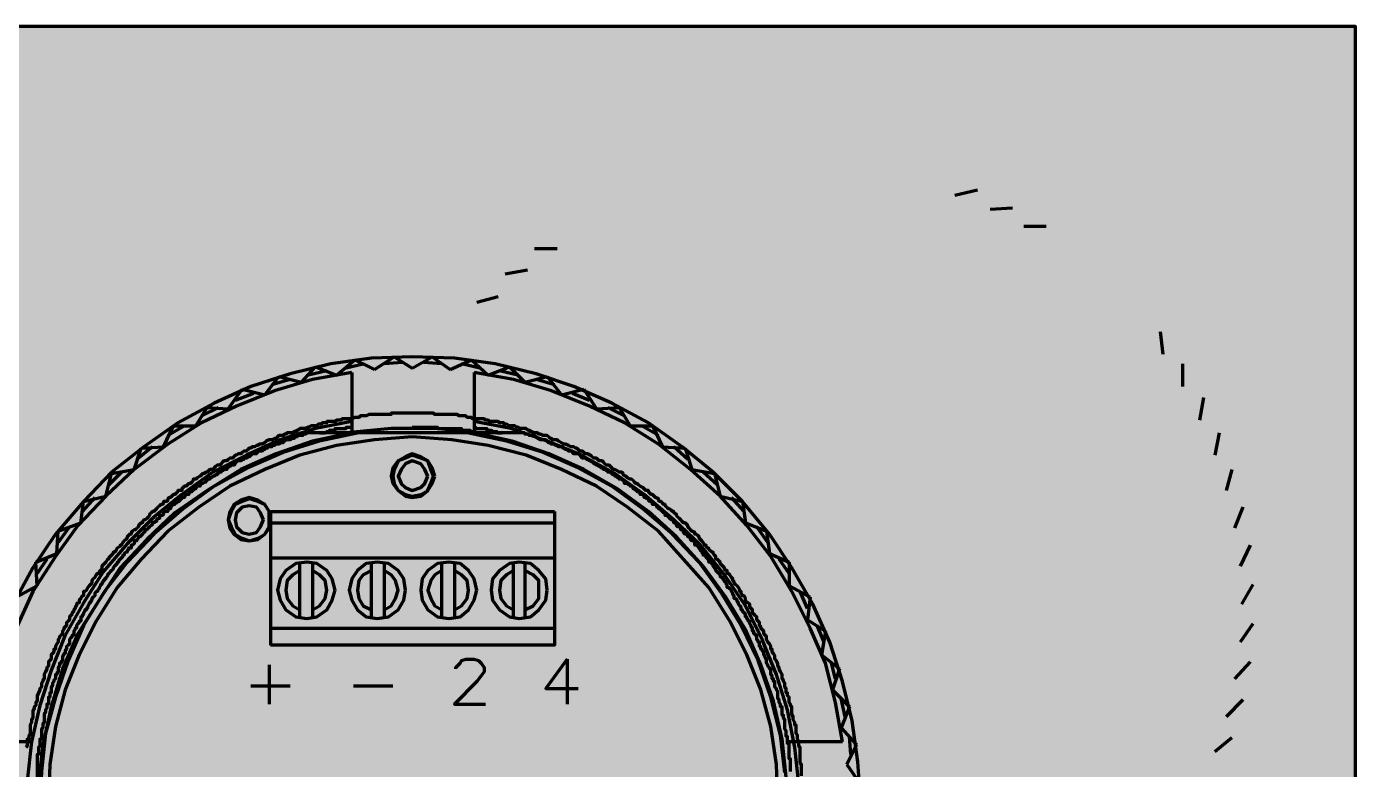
# Model space of a CAD drawing. Header units: inches. Extents: x 19 to 378, y -1 to 646.
# Drawn here: x 272.8 to 377.9, y 255.5 to 314.2 of the extents above; entities that cross this region are included whole.
import ezdxf

# ---------------------------------------------------------------- set-up
doc = ezdxf.new("R2010")
doc.units = ezdxf.units.IN
doc.layers.add('H', color=7, linetype='CONTINUOUS', lineweight=100)
doc.layers.add('P', color=250, linetype='CONTINUOUS', lineweight=100)

msp = doc.modelspace()

# ---------------------------------------------------------------- hatches: boundary and pattern name
at = {"layer": 'H', "linetype": 'CONTINUOUS'}
msp.add_hatch(color=0, dxfattribs=at).paths.add_polyline_path([(19, 185.89), (377.89, 185.89), (377.89, 314.22), (19, 314.22)])

# ---------------------------------------------------------------- linework, layer by layer
at = {"layer": 'P', "color": 0, "linetype": 'CONTINUOUS'}
for points in [[(19, 185.89), (377.89, 185.89), (377.89, 314.22), (19, 314.22), (19, 185.89)], [(346.22, 300.89), (348, 301.33)], [(349, 299.78), (350.78, 299.89)], [(351.67, 298.44), (353.44, 298.44)], [(313, 296.67), (314.78, 296.67)], [(310.67, 294.67), (312.44, 295)], [(308.44, 292.44), (310.11, 292.89)], [(362.44, 290.11), (362.67, 288.33)], [(338.78, 252.78), (338.56, 256.11), (338.11, 259.33), (337.33, 262.44), (336.33, 265.56), (335, 268.56), (333.33, 271.44), (331.56, 274.11), (329.44, 276.67), (327.11, 279), (324.67, 281), (322, 282.89), (319.11, 284.44), (316.11, 285.78), (313.11, 286.78), (309.89, 287.56), (306.67, 288), (303.33, 288.11), (300.11, 288), (296.89, 287.56), (293.67, 286.78), (290.56, 285.78), (287.67, 284.44), (284.78, 282.89), (282.11, 281), (279.56, 279), (277.33, 276.67), (275.11, 274.11), (273.33, 271.44), (271.78, 268.56)], [(297.33, 286.67), (298.78, 287.89)], [(298.78, 287.89), (300.33, 287.11)], [(300.33, 287.11), (301.89, 288.11)], [(301.89, 288.11), (303.33, 287.22)], [(303.33, 287.22), (304.89, 288.11)], [(304.89, 288.11), (306.33, 287.11)], [(306.33, 287.11), (308, 287.89)], [(308, 287.89), (309.33, 286.67)], [(298.56, 286.89), (295.44, 286.33), (292.44, 285.44), (289.44, 284.22), (286.67, 282.89), (284, 281.22), (281.33, 279.22), (279.11, 277.11), (276.89, 274.78), (275.11, 272.33), (273.33, 269.56), (272, 266.67), (270.78, 263.89), (270, 260.78), (269.33, 257.67)], [(294.56, 286.11), (295.67, 287.33)], [(296.56, 287), (295.11, 286.67)], [(295.67, 287.33), (297.33, 286.67)], [(299.56, 287.56), (298.11, 287.22)], [(298.56, 286.89), (298.56, 282.11)], [(302.56, 287.67), (301.11, 287.56)], [(305.67, 287.56), (304.22, 287.67)], [(308.67, 287.22), (307.22, 287.56)], [(308.22, 286.89), (308.22, 282.22)], [(337.33, 257.67), (336.78, 260.78), (336, 263.89), (334.78, 266.67), (333.33, 269.56), (331.67, 272.33), (329.78, 274.78), (327.67, 277.11), (325.33, 279.22), (322.78, 281.22), (320.11, 282.89), (317.33, 284.22), (314.33, 285.44), (311.33, 286.33), (308.22, 286.89)], [(309.33, 286.67), (311, 287.33)], [(311.67, 286.67), (310.22, 287)], [(311, 287.33), (312.22, 286.11)], [(364.22, 287.56), (364.22, 285.78)], [(291.67, 285.11), (292.78, 286.56)], [(293.67, 286.33), (292.22, 285.89)], [(292.78, 286.56), (294.56, 286.11)], [(312.22, 286.11), (314, 286.56)], [(314.56, 285.89), (313.11, 286.33)], [(314, 286.56), (315.11, 285.11)], [(288.78, 284), (289.89, 285.56)], [(290.78, 285.22), (289.33, 284.67)], [(289.89, 285.56), (291.67, 285.11)], [(315.11, 285.11), (316.89, 285.56)], [(317.33, 284.67), (316, 285.22)], [(316.89, 285.56), (317.89, 284)], [(365.89, 284.89), (365.56, 283.11)], [(302.56, 283.67), (301.67, 283.67), (301.67, 283.56), (300.56, 283.56), (300.56, 283.56), (299.89, 283.56), (299.67, 283.44), (299.22, 283.44), (299.11, 283.33), (298.78, 283.33), (298.56, 283.22), (298.22, 283.22), (298.11, 283.22), (297.78, 283.22), (297.67, 283.11), (297.33, 283.11), (297.22, 283), (297, 283), (296.89, 283), (296.56, 283), (296.56, 282.89), (296.22, 282.89), (296.11, 282.78), (295.89, 282.78), (295.78, 282.67), (295.67, 282.67), (295.56, 282.67), (295.33, 282.67), (295.11, 282.56), (295.11, 282.56), (294.89, 282.44), (294.78, 282.44), (294.67, 282.44), (294.44, 282.44), (294.33, 282.33), (294.22, 282.33), (294.11, 282.22), (294, 282.22), (293.89, 282.11), (293.67, 282.11), (293.67, 282.11), (293.44, 282.11), (293.33, 282), (293.22, 282), (293.11, 281.89), (293, 281.89), (292.89, 281.89), (292.78, 281.89), (292.67, 281.78), (292.56, 281.67), (292.44, 281.67), (292.22, 281.56), (292.22, 281.56), (292, 281.56), (292, 281.56), (291.78, 281.44), (291.67, 281.33), (291.67, 281.33), (291.44, 281.22), (291.33, 281.22), (291.22, 281.22), (291.11, 281.11), (291, 281.11), (290.89, 281), (290.78, 281), (290.67, 281), (290.56, 280.89), (290.44, 280.89), (290.33, 280.78), (290.22, 280.67), (290.11, 280.67), (290, 280.67), (289.89, 280.56), (289.78, 280.44), (289.67, 280.44), (289.56, 280.44), (289.44, 280.33), (289.33, 280.33), (289.22, 280.22), (289.11, 280.11), (289, 280.11), (288.89, 280.11), (288.78, 280), (288.67, 279.89), (288.56, 279.89), (288.44, 279.89), (288.33, 279.78), (288.22, 279.67), (288.11, 279.56), (288, 279.56), (287.89, 279.56), (287.78, 279.44), (287.67, 279.33), (287.56, 279.22), (287.44, 279.22), (287.33, 279.22), (287.22, 279.11), (287.11, 279), (287, 279), (286.89, 278.89), (286.78, 278.89), (286.67, 278.78), (286.56, 278.67), (286.56, 278.67), (286.33, 278.56), (286.22, 278.44), (286.22, 278.44), (286, 278.44), (286, 278.33), (285.89, 278.22), (285.78, 278.11), (285.67, 278.11), (285.56, 278), (285.44, 277.89), (285.33, 277.89), (285.22, 277.78), (285.11, 277.67), (285.11, 277.56), (284.89, 277.56), (284.78, 277.56), (284.78, 277.44), (284.67, 277.33), (284.56, 277.22), (284.44, 277.22), (284.33, 277.11), (284.22, 277), (284.11, 277), (284, 276.89), (284, 276.78), (283.89, 276.67), (283.67, 276.67), (283.67, 276.56), (283.56, 276.44), (283.44, 276.44), (283.33, 276.33), (283.22, 276.22), (283.11, 276.11), (283.11, 276.11), (283, 276), (282.89, 275.89), (282.78, 275.89), (282.67, 275.78), (282.56, 275.67), (282.56, 275.56), (282.44, 275.44), (282.33, 275.33), (282.22, 275.22), (282.11, 275.22), (282, 275.11), (282, 275), (281.89, 275), (281.78, 274.89), (281.67, 274.78), (281.67, 274.67), (281.56, 274.56), (281.44, 274.44), (281.33, 274.44), (281.22, 274.33), (281.11, 274.22), (281.11, 274.11), (281, 274.11), (280.89, 274), (280.78, 273.89), (280.78, 273.78), (280.67, 273.67), (280.56, 273.56), (280.56, 273.56), (280.44, 273.44), (280.33, 273.22), (280.22, 273.22), (280.22, 273.11), (280, 273), (280, 273), (279.89, 272.78), (279.78, 272.67), (279.67, 272.67), (279.67, 272.56), (279.56, 272.44), (279.44, 272.33), (279.33, 272.22), (279.33, 272.11), (279.22, 272.11), (279.11, 271.89), (279.11, 271.89), (279, 271.78), (278.89, 271.67), (278.78, 271.56), (278.78, 271.44), (278.78, 271.33), (278.67, 271.22), (278.56, 271.11), (278.56, 271), (278.44, 271), (278.33, 270.89), (278.22, 270.67), (278.22, 270.67), (278.11, 270.56), (278, 270.44), (278, 270.33), (278, 270.22), (277.89, 270.11), (277.78, 270), (277.67, 269.89), (277.67, 269.89), (277.56, 269.67), (277.44, 269.56), (277.33, 269.56), (277.33, 269.33), (277.33, 269.22), (277.22, 269.22), (277.11, 269), (277.11, 269), (277, 268.89), (277, 268.67), (276.89, 268.67), (276.78, 268.56), (276.78, 268.44), (276.67, 268.33), (276.67, 268.22), (276.56, 268.11), (276.56, 268), (276.44, 267.89), (276.44, 267.78)], [(286.22, 282.67), (287.11, 284.11)], [(288, 284.11), (286.67, 283.44)], [(287.11, 284.11), (288.78, 284)], [(329.67, 269), (329.56, 269.22), (329.44, 269.22), (329.33, 269.44), (329.33, 269.56), (329.22, 269.56), (329.22, 269.67), (329.11, 269.89), (329.11, 269.89), (329, 270), (328.89, 270.11), (328.78, 270.22), (328.78, 270.33), (328.67, 270.44), (328.67, 270.56), (328.56, 270.67), (328.56, 270.67), (328.44, 270.89), (328.33, 271), (328.22, 271), (328.22, 271.22), (328.11, 271.22), (328, 271.33), (328, 271.44), (327.89, 271.56), (327.78, 271.67), (327.67, 271.78), (327.67, 271.89), (327.56, 272), (327.44, 272.11), (327.33, 272.11), (327.33, 272.22), (327.33, 272.33), (327.22, 272.44), (327.11, 272.56), (327.11, 272.67), (327, 272.67), (326.78, 272.89), (326.78, 273), (326.67, 273), (326.56, 273.11), (326.56, 273.22), (326.44, 273.22), (326.33, 273.44), (326.22, 273.56), (326.22, 273.56), (326.11, 273.67), (326, 273.78), (326, 273.89), (325.89, 274), (325.78, 274.11), (325.67, 274.11), (325.67, 274.22), (325.44, 274.33), (325.33, 274.44), (325.33, 274.44), (325.22, 274.56), (325.11, 274.67), (325.11, 274.78), (325, 274.89), (324.89, 275), (324.78, 275), (324.67, 275.11), (324.56, 275.22), (324.56, 275.22), (324.44, 275.33), (324.33, 275.44), (324.22, 275.56), (324.22, 275.67), (324, 275.78), (324, 275.89), (323.89, 275.89), (323.78, 276), (323.67, 276.11), (323.56, 276.11), (323.44, 276.22), (323.33, 276.33), (323.33, 276.44), (323.22, 276.44), (323.11, 276.56), (323, 276.67), (322.89, 276.67), (322.78, 276.78), (322.78, 276.89), (322.56, 277), (322.56, 277), (322.44, 277.11), (322.33, 277.22), (322.22, 277.22), (322.11, 277.33), (322, 277.44), (322, 277.56), (321.78, 277.56), (321.67, 277.67), (321.67, 277.67), (321.56, 277.78), (321.33, 277.89), (321.33, 277.89), (321.22, 278), (321.11, 278.11), (321, 278.11), (320.89, 278.22), (320.78, 278.33), (320.67, 278.44), (320.56, 278.44), (320.56, 278.44), (320.33, 278.56), (320.22, 278.67), (320.22, 278.67), (320, 278.78), (320, 278.89), (319.89, 279), (319.67, 279), (319.67, 279), (319.56, 279.11), (319.33, 279.22), (319.33, 279.22), (319.22, 279.22), (319.11, 279.33), (319, 279.44), (318.89, 279.56), (318.78, 279.56), (318.67, 279.56), (318.56, 279.67), (318.44, 279.78), (318.33, 279.89), (318.22, 279.89), (318.11, 279.89), (318, 280), (317.89, 280.11), (317.78, 280.11), (317.67, 280.11), (317.56, 280.22), (317.44, 280.33), (317.33, 280.33), (317.22, 280.44), (317.11, 280.44), (317, 280.44), (316.89, 280.56), (316.78, 280.67), (316.67, 280.67), (316.56, 280.67), (316.44, 280.78), (316.33, 280.89), (316.22, 280.89), (316.11, 281), (316, 281), (315.89, 281), (315.67, 281.11), (315.67, 281.11), (315.44, 281.22), (315.33, 281.22), (315.33, 281.22), (315.11, 281.33), (315.11, 281.33), (314.89, 281.44), (314.78, 281.56), (314.67, 281.56), (314.56, 281.56), (314.44, 281.56), (314.33, 281.67), (314.22, 281.67), (314.11, 281.78), (314, 281.89), (313.89, 281.89), (313.67, 281.89), (313.67, 281.89), (313.44, 282), (313.33, 282), (313.22, 282.11), (313.11, 282.11), (313, 282.11), (312.89, 282.11), (312.78, 282.22), (312.67, 282.22), (312.56, 282.33), (312.44, 282.33), (312.33, 282.44), (312.11, 282.44), (312, 282.44), (311.89, 282.44), (311.67, 282.56), (311.56, 282.56), (311.44, 282.67), (311.22, 282.67), (311.11, 282.67), (311, 282.67), (310.78, 282.78), (310.56, 282.78), (310.56, 282.89), (310.22, 282.89), (310.11, 283), (309.89, 283), (309.78, 283), (309.44, 283), (309.33, 283.11), (309.11, 283.11), (309, 283.22), (308.67, 283.22), (308.56, 283.22), (308.11, 283.22), (308, 283.33), (307.67, 283.33), (307.56, 283.44), (307, 283.44), (306.89, 283.56), (306.22, 283.56), (306.22, 283.56), (305.11, 283.56), (305, 283.67), (302.56, 283.67)], [(317.89, 284), (319.67, 284.11)], [(320.11, 283.44), (318.78, 284.11)], [(319.67, 284.11), (320.56, 282.67)], [(298.56, 283), (295.67, 282.44), (292.89, 281.56), (290.22, 280.33), (287.56, 279), (285.11, 277.22), (282.89, 275.44), (280.78, 273.33), (278.89, 271.11), (277.33, 268.67), (275.89, 266.11), (274.78, 263.33), (273.89, 260.56), (273.22, 257.67)], [(283.67, 281), (284.44, 282.67)], [(285.33, 282.67), (284, 281.89)], [(284.44, 282.67), (286.22, 282.67)], [(333, 245.56), (333.56, 248.44), (333.89, 251.33), (333.89, 254.33), (333.56, 257.22), (333, 260.22), (332.11, 263), (331, 265.78), (329.67, 268.44), (328, 270.89), (326.11, 273.22), (324, 275.22), (321.67, 277.22), (319.33, 278.89), (316.67, 280.33), (314, 281.44), (311.11, 282.44), (308.22, 283)], [(320.56, 282.67), (322.33, 282.67)], [(322.78, 281.89), (321.44, 282.67)], [(322.33, 282.67), (323.11, 281)], [(298.56, 282.11), (295.44, 281.44), (292.56, 280.44), (289.78, 279.22), (287.11, 277.56), (284.56, 275.78), (282.33, 273.67), (280.22, 271.44), (278.56, 268.89), (276.89, 266.22), (275.67, 263.44), (274.78, 260.44), (274.11, 257.44), (273.78, 254.44)], [(299.11, 282.11), (296, 281.44), (293.11, 280.56), (290.33, 279.33), (287.67, 277.89), (285.22, 276.11), (282.89, 274.11), (280.78, 271.89), (279, 269.56), (277.33, 266.89), (276.11, 264.11), (275.11, 261.22), (274.33, 258.33), (274, 255.33), (273.89, 252.33), (274, 249.22), (274.56, 246.22), (275.33, 243.33), (276.56, 240.44), (278, 237.89), (279.67, 235.22), (281.56, 233), (283.67, 230.78)], [(332.22, 252.78), (332.11, 255.89), (331.67, 258.89), (330.89, 261.78), (329.78, 264.56), (328.44, 267.22), (326.78, 269.89), (324.78, 272.11), (322.78, 274.33), (320.33, 276.22), (317.89, 277.89), (315.11, 279.22), (312.33, 280.33), (309.33, 281.11), (306.44, 281.56), (303.33, 281.78), (300.33, 281.56), (297.33, 281.11), (294.44, 280.33), (291.67, 279.22), (288.89, 277.89), (286.44, 276.22), (284, 274.33), (281.89, 272.11), (280, 269.89), (278.33, 267.22), (277, 264.56), (275.89, 261.78), (275.11, 258.89), (274.67, 255.89), (274.56, 252.78)], [(295.11, 282.11), (295, 282.11), (294.89, 282), (294.67, 282), (294.67, 281.89), (294.56, 281.89), (294.44, 281.89), (294.22, 281.89), (294.22, 281.78), (294, 281.78), (294, 281.67), (293.78, 281.67), (293.67, 281.56), (293.56, 281.56), (293.44, 281.56), (293.33, 281.56), (293.22, 281.44), (293.11, 281.44), (293.11, 281.33), (292.89, 281.33), (292.78, 281.22), (292.67, 281.22), (292.67, 281.22), (292.56, 281.22), (292.44, 281.11), (292.22, 281.11), (292.22, 281), (292.11, 281), (292, 281), (291.89, 281), (291.89, 280.89), (291.67, 280.89), (291.67, 280.78), (291.56, 280.78), (291.44, 280.67), (291.33, 280.67), (291.33, 280.67), (291.11, 280.67), (291.11, 280.56), (291, 280.56), (291, 280.44), (290.78, 280.44), (290.78, 280.44), (290.67, 280.44), (290.56, 280.33), (290.56, 280.33), (290.44, 280.22), (290.33, 280.22), (290.22, 280.11), (290.22, 280.11), (290.11, 280.11), (290, 280.11), (290, 280), (289.89, 280), (289.78, 279.89), (289.67, 279.89), (289.67, 279.89), (289.56, 279.89), (289.44, 279.78), (289.33, 279.78), (289.33, 279.67), (289.33, 279.67), (289.22, 279.56), (289.11, 279.56), (289.11, 279.56), (289, 279.56), (288.89, 279.44), (288.78, 279.44)], [(312.22, 282.11), (294.56, 282.11)], [(296, 282.11), (296.11, 282.11), (296.11, 282.11), (296.44, 282.11), (296.56, 282.22), (296.78, 282.22), (296.78, 282.33), (297.22, 282.33), (297.22, 282.44), (297.67, 282.44), (297.67, 282.44), (298.11, 282.44), (298.11, 282.56), (298.56, 282.56)], [(308.67, 282.11), (305.11, 282.44), (301.67, 282.44), (298.11, 282.11)], [(303.33, 282.56), (305.33, 282.56), (305.33, 282.44), (306.44, 282.44), (306.56, 282.44), (307.22, 282.44), (307.22, 282.33), (307.89, 282.33), (307.89, 282.22), (308.22, 282.22)], [(332.78, 255.22), (332.44, 258.22), (331.67, 261.22), (330.67, 264.11), (329.33, 266.89), (327.78, 269.44), (326, 271.89), (323.89, 274.11), (321.56, 276.11), (319.11, 277.89), (316.44, 279.33), (313.67, 280.56), (310.78, 281.44), (307.67, 282.11)], [(308.22, 282.56), (308.22, 282.56)], [(308.22, 282.56), (308.33, 282.56), (308.33, 282.44), (308.78, 282.44), (308.78, 282.44), (309.22, 282.44), (309.22, 282.33), (309.56, 282.33), (309.67, 282.22), (310, 282.22), (310, 282.11), (310.22, 282.11), (310.22, 282.11), (310.44, 282.11)], [(330.11, 240.11), (331.33, 242.89), (332.22, 245.78), (332.78, 248.78), (333, 251.89), (332.89, 254.89), (332.56, 257.89), (331.89, 260.89), (330.89, 263.78), (329.67, 266.56), (328.11, 269.11), (326.33, 271.56), (324.22, 273.89), (322, 275.89), (319.56, 277.67), (316.89, 279.22), (314.11, 280.44), (311.22, 281.44), (308.22, 282.11)], [(312.78, 281.89), (312.78, 281.89), (312.78, 281.89), (312.56, 281.89), (312.56, 282), (312.22, 282), (312.22, 282.11), (312.22, 282.11)], [(321.78, 277), (321.67, 277), (321.67, 277.11), (321.56, 277.22), (321.44, 277.22), (321.44, 277.22), (321.33, 277.22), (321.33, 277.33), (321.22, 277.44), (321.11, 277.44), (321.11, 277.56), (321.11, 277.56), (321, 277.56), (320.89, 277.67), (320.78, 277.67), (320.78, 277.78), (320.78, 277.78), (320.67, 277.89), (320.56, 277.89), (320.56, 277.89), (320.56, 278), (320.44, 278), (320.33, 278.11), (320.22, 278.11), (320.22, 278.11), (320.11, 278.11), (320.11, 278.22), (320, 278.33), (320, 278.33), (319.89, 278.44), (319.78, 278.44), (319.78, 278.44), (319.67, 278.44), (319.67, 278.56), (319.56, 278.56), (319.44, 278.67), (319.33, 278.67), (319.33, 278.67), (319.33, 278.78), (319.22, 278.78), (319.11, 278.89), (319.11, 278.89), (319, 279), (318.89, 279), (318.89, 279), (318.78, 279), (318.78, 279.11), (318.67, 279.11), (318.56, 279.22), (318.56, 279.22), (318.44, 279.22), (318.33, 279.33), (318.22, 279.33), (318.22, 279.44), (318.11, 279.44), (318, 279.56), (318, 279.56), (317.89, 279.56), (317.78, 279.67), (317.67, 279.67), (317.67, 279.78), (317.56, 279.78), (317.44, 279.89), (317.33, 279.89), (317.33, 279.89), (317.22, 280), (317.11, 280), (317.11, 280.11), (316.89, 280.11), (316.78, 280.11), (316.78, 280.11), (316.67, 280.22), (316.56, 280.33), (316.56, 280.33), (316.44, 280.44), (316.22, 280.44), (316.22, 280.44), (316.11, 280.44), (316, 280.56), (316, 280.67), (315.78, 280.67), (315.67, 280.67), (315.67, 280.67), (315.56, 280.78), (315.44, 280.78), (315.33, 280.89), (315.22, 280.89), (315.22, 281), (315.11, 281), (315.11, 281), (314.89, 281), (314.78, 281.11), (314.67, 281.11), (314.56, 281.22), (314.56, 281.22), (314.44, 281.22), (314.33, 281.22), (314.22, 281.33), (314.11, 281.33), (314, 281.44), (314, 281.44), (313.89, 281.56), (313.67, 281.56), (313.67, 281.56), (313.44, 281.56), (313.33, 281.67), (313.22, 281.67), (313.11, 281.78), (313.11, 281.78), (313, 281.89), (312.78, 281.89)], [(367.11, 282.11), (366.78, 280.33)], [(281.33, 279.22), (281.89, 280.89)], [(282.78, 281), (281.56, 280)], [(281.89, 280.89), (283.67, 281)], [(323.11, 281), (324.89, 280.89)], [(325.11, 280), (324, 281)], [(324.89, 280.89), (325.44, 279.22)], [(305.11, 278.67), (304.89, 279.33), (304.56, 279.89), (304, 280.22), (303.33, 280.44), (302.78, 280.22), (302.22, 279.89), (301.78, 279.33), (301.67, 278.67), (301.78, 278.11), (302.22, 277.56), (302.78, 277.11), (303.33, 277), (304, 277.11), (304.56, 277.56), (304.89, 278.11), (305.11, 278.67)], [(305, 278.67), (304.78, 279.22), (304.56, 279.89), (304, 280.11), (303.33, 280.33), (302.78, 280.11), (302.22, 279.89), (301.89, 279.22), (301.78, 278.67), (301.89, 278.11), (302.22, 277.56), (302.78, 277.22), (303.33, 277.11), (304, 277.22), (304.56, 277.56), (304.78, 278.11), (305, 278.67)], [(304.56, 278.67), (304.33, 279.22), (304, 279.67), (303.33, 279.89), (302.78, 279.67), (302.44, 279.22), (302.22, 278.67), (302.44, 278.11), (302.78, 277.78), (303.33, 277.56), (304, 277.78), (304.33, 278.11), (304.56, 278.67)], [(288.78, 279.44), (288.78, 279.33), (288.67, 279.33), (288.67, 279.22), (288.56, 279.22), (288.56, 279.22), (288.44, 279.22), (288.33, 279.11), (288.22, 279.11), (288.22, 279), (288.22, 279), (288.11, 279), (288, 279), (288, 278.89), (287.89, 278.89), (287.89, 278.78), (287.78, 278.78), (287.67, 278.67), (287.67, 278.67), (287.67, 278.67), (287.56, 278.67), (287.44, 278.56), (287.33, 278.56), (287.33, 278.44), (287.33, 278.44), (287.22, 278.44), (287.11, 278.44), (287.11, 278.33), (287, 278.33), (287, 278.22), (286.89, 278.22), (286.78, 278.11), (286.78, 278.11), (286.78, 278.11), (286.67, 278.11), (286.56, 278), (286.56, 278), (286.56, 277.89), (286.44, 277.89), (286.33, 277.89), (286.22, 277.78), (286.22, 277.78), (286.22, 277.67), (286.11, 277.67), (286, 277.56), (286, 277.56), (286, 277.56), (285.89, 277.56), (285.89, 277.44), (285.78, 277.44), (285.67, 277.33), (285.67, 277.33), (285.67, 277.22), (285.56, 277.22), (285.44, 277.22), (285.33, 277.11), (285.33, 277.11), (285.33, 277), (285.22, 277), (285.22, 277), (285.11, 277), (285.11, 276.89), (285, 276.89), (285, 276.78), (284.89, 276.78), (284.89, 276.67), (284.78, 276.67), (284.78, 276.67), (284.67, 276.56), (284.56, 276.56), (284.56, 276.44), (284.56, 276.44), (284.44, 276.44), (284.33, 276.33), (284.22, 276.22), (284.22, 276.11), (284.11, 276.11), (284, 276.11), (284, 276), (284, 275.89), (283.89, 275.89), (283.78, 275.89), (283.67, 275.78), (283.67, 275.67), (283.56, 275.56), (283.44, 275.56), (283.33, 275.56), (283.33, 275.44), (283.33, 275.33), (283.22, 275.33), (283.11, 275.22), (283.11, 275.22), (283.11, 275.11), (283, 275.11), (282.89, 275), (282.78, 275), (282.78, 274.89), (282.67, 274.78), (282.56, 274.67), (282.56, 274.67), (282.44, 274.56), (282.33, 274.44), (282.22, 274.44), (282.22, 274.33), (282.11, 274.22), (282, 274.11), (282, 274.11), (281.89, 274), (281.78, 273.89), (281.78, 273.89), (281.67, 273.89), (281.67, 273.78), (281.56, 273.67), (281.56, 273.56), (281.44, 273.56), (281.33, 273.56), (281.33, 273.44), (281.33, 273.33), (281.22, 273.22), (281.11, 273.22), (281.11, 273.11), (281.11, 273), (281, 273), (280.89, 273), (280.89, 272.89), (280.78, 272.78), (280.78, 272.67), (280.67, 272.67), (280.67, 272.67), (280.56, 272.56), (280.56, 272.44), (280.56, 272.44), (280.44, 272.44), (280.44, 272.33), (280.33, 272.22), (280.22, 272.11), (280.22, 272.11), (280.22, 272.11), (280.11, 272), (280.11, 271.89), (280, 271.89), (280, 271.78), (279.89, 271.67), (279.78, 271.56), (279.78, 271.56), (279.67, 271.44), (279.67, 271.33), (279.67, 271.33), (279.56, 271.22), (279.56, 271.22), (279.44, 271.11), (279.33, 271), (279.33, 271), (279.33, 271), (279.22, 270.89), (279.22, 270.78), (279.11, 270.67), (279.11, 270.67), (279.11, 270.56), (279, 270.56), (279, 270.44), (278.89, 270.44), (278.89, 270.33), (278.78, 270.22), (278.78, 270.11), (278.78, 270.11), (278.67, 270.11), (278.67, 270), (278.56, 269.89), (278.56, 269.89), (278.56, 269.78), (278.44, 269.67), (278.44, 269.56), (278.33, 269.56), (278.22, 269.44), (278.22, 269.33), (278.22, 269.22), (278.22, 269.22), (278.11, 269.11), (278, 269), (278, 269), (278, 269), (278, 268.89), (277.89, 268.78), (277.89, 268.67), (277.78, 268.67), (277.78, 268.56), (277.67, 268.44), (277.67, 268.44), (277.67, 268.33), (277.56, 268.22), (277.56, 268.11), (277.44, 268.11), (277.44, 268), (277.33, 267.89), (277.33, 267.89), (277.33, 267.78), (277.22, 267.67), (277.22, 267.56), (277.11, 267.56), (277.11, 267.44), (277.11, 267.33), (277.11, 267.22), (277, 267.22), (277, 267.11), (276.89, 267), (276.89, 267), (276.78, 266.89), (276.78, 266.78), (276.78, 266.67), (276.78, 266.67), (276.67, 266.67), (276.67, 266.56)], [(279.11, 277.11), (279.56, 278.89)], [(280.33, 279), (279.33, 278)], [(279.56, 278.89), (281.33, 279.22)], [(325.44, 279.22), (327.22, 278.89)], [(327.44, 278), (326.33, 279)], [(327.22, 278.89), (327.67, 277.11)], [(368.11, 279.22), (367.67, 277.56)], [(277.11, 275), (277.33, 276.67)], [(278.22, 277), (277.22, 275.89)], [(277.33, 276.67), (279.11, 277.11)], [(292.11, 275.22), (292, 275.89), (291.67, 276.44), (291.11, 276.78), (290.44, 277), (289.78, 276.78), (289.22, 276.44), (288.89, 275.89), (288.78, 275.22), (288.89, 274.56), (289.22, 274.11), (289.78, 273.67), (290.44, 273.56), (291.11, 273.67), (291.67, 274.11), (292, 274.56), (292.11, 275.22)], [(292, 275.22), (292, 275.89), (291.67, 276.44), (291.11, 276.67), (290.44, 276.89), (289.89, 276.67), (289.33, 276.44), (289, 275.89), (288.78, 275.22), (289, 274.67), (289.33, 274.11), (289.89, 273.78), (290.44, 273.56), (291.11, 273.78), (291.67, 274.11), (292, 274.67), (292, 275.22)], [(291.56, 275.22), (291.33, 275.78), (291, 276.22), (290.44, 276.33), (289.89, 276.22), (289.44, 275.78), (289.33, 275.22), (289.44, 274.67), (289.89, 274.22), (290.44, 274.11), (291, 274.22), (291.33, 274.67), (291.56, 275.22)], [(332.56, 260.11), (332.56, 260.44), (332.44, 260.44), (332.44, 260.67), (332.33, 260.78), (332.33, 261), (332.22, 261.11), (332.22, 261.33), (332.22, 261.44), (332.22, 261.67), (332.11, 261.78), (332.11, 261.89), (332, 262), (332, 262.11), (332, 262.22), (332, 262.44), (331.89, 262.44), (331.89, 262.67), (331.78, 262.67), (331.78, 262.89), (331.67, 263), (331.67, 263.22), (331.67, 263.22), (331.67, 263.44), (331.56, 263.44), (331.56, 263.56), (331.44, 263.67), (331.44, 263.78), (331.33, 263.89), (331.33, 264), (331.33, 264.11), (331.33, 264.22), (331.22, 264.33), (331.22, 264.44), (331.11, 264.56), (331.11, 264.67), (331.11, 264.78), (331, 264.89), (331, 265), (330.89, 265), (330.89, 265.22), (330.78, 265.22), (330.78, 265.33), (330.78, 265.44), (330.78, 265.56), (330.67, 265.56), (330.67, 265.67), (330.56, 265.78), (330.56, 265.89), (330.56, 266), (330.56, 266.11), (330.44, 266.11), (330.44, 266.22), (330.33, 266.22), (330.33, 266.44), (330.22, 266.44), (330.22, 266.56), (330.22, 266.67), (330.22, 266.67), (330.11, 266.78), (330.11, 266.89), (330, 267), (330, 267), (330, 267.11), (330, 267.22), (329.89, 267.22), (329.89, 267.33), (329.78, 267.44), (329.78, 267.56), (329.67, 267.56), (329.67, 267.56), (329.67, 267.67), (329.67, 267.78), (329.56, 267.89), (329.56, 267.89), (329.44, 268), (329.44, 268.11), (329.33, 268.11), (329.33, 268.11), (329.33, 268.22), (329.33, 268.33), (329.22, 268.44), (329.22, 268.44), (329.11, 268.56), (329.11, 268.67), (329.11, 268.67), (329.11, 268.67), (329, 268.78), (329, 268.89), (328.89, 269), (328.89, 269), (328.78, 269), (328.78, 269.11), (328.78, 269.22), (328.78, 269.22), (328.67, 269.33), (328.67, 269.44), (328.56, 269.56), (328.56, 269.56), (328.56, 269.67), (328.44, 269.78), (328.33, 269.89), (328.33, 269.89), (328.22, 269.89), (328.22, 270), (328.22, 270.11), (328.22, 270.11), (328.11, 270.22), (328.11, 270.33), (328, 270.33), (328, 270.44), (328, 270.44), (327.89, 270.56), (327.89, 270.67), (327.78, 270.67), (327.78, 270.67), (327.67, 270.78), (327.67, 270.89), (327.67, 271), (327.56, 271), (327.44, 271.11), (327.33, 271.22), (327.33, 271.22), (327.33, 271.33), (327.22, 271.44), (327.11, 271.56), (327.11, 271.56), (327.11, 271.67), (327, 271.78), (326.89, 271.89), (326.89, 271.89), (326.78, 271.89), (326.78, 272), (326.78, 272.11), (326.67, 272.11), (326.67, 272.22), (326.56, 272.22), (326.56, 272.33), (326.56, 272.44), (326.44, 272.44), (326.33, 272.44), (326.33, 272.56), (326.22, 272.67), (326.22, 272.67), (326.22, 272.78), (326.11, 272.78), (326.11, 272.89), (326, 273), (326, 273), (325.89, 273.11), (325.78, 273.22), (325.78, 273.22), (325.67, 273.22), (325.67, 273.33), (325.67, 273.44), (325.56, 273.56), (325.44, 273.56), (325.44, 273.56), (325.33, 273.67), (325.33, 273.67), (325.33, 273.78), (325.22, 273.89), (325.11, 273.89), (325.11, 274), (325, 274.11), (325, 274.11), (324.89, 274.11), (324.78, 274.22), (324.78, 274.33), (324.67, 274.44), (324.56, 274.44), (324.56, 274.56), (324.56, 274.56), (324.44, 274.67), (324.44, 274.67), (324.33, 274.67), (324.22, 274.78), (324.22, 274.89), (324.11, 275), (324, 275), (324, 275.11), (324, 275.11), (323.89, 275.22), (323.78, 275.22), (323.67, 275.33), (323.67, 275.44), (323.56, 275.44), (323.56, 275.56), (323.44, 275.56), (323.33, 275.56), (323.33, 275.67), (323.33, 275.78), (323.22, 275.78), (323.11, 275.89), (323.11, 275.89), (323.11, 275.89), (323, 276), (322.89, 276.11), (322.78, 276.11), (322.78, 276.22), (322.67, 276.22), (322.67, 276.33), (322.56, 276.44), (322.56, 276.44), (322.44, 276.44), (322.33, 276.44), (322.33, 276.56), (322.22, 276.67), (322.22, 276.67), (322.11, 276.67), (322, 276.78), (322, 276.89), (321.89, 276.89), (321.78, 277), (321.78, 277)], [(327.67, 277.11), (329.44, 276.67)], [(329.56, 275.89), (328.56, 277)], [(329.44, 276.67), (329.67, 275)], [(292.11, 275.89), (314.56, 275.89)], [(314.56, 275.89), (314.56, 265.33), (292.11, 265.33)], [(292.11, 275.89), (292.11, 265.33)], [(369, 276.22), (368.33, 274.56)], [(275.22, 272.56), (275.33, 274.33)], [(275.33, 274.33), (277.11, 275)], [(276.22, 274.67), (275.33, 273.44)], [(292.11, 275), (314.56, 275)], [(329.67, 275), (331.33, 274.33)], [(331.44, 273.44), (330.56, 274.67)], [(331.33, 274.33), (331.56, 272.56)], [(369.56, 273.22), (368.78, 271.56)], [(273.56, 271.89), (275.22, 272.56)], [(274.44, 272.11), (273.67, 271)], [(292.11, 272.22), (314.56, 272.22)], [(331.56, 272.56), (333.11, 271.89)], [(333.11, 271), (332.33, 272.11)], [(273.67, 270), (273.56, 271.89)], [(297.22, 269.67), (297, 270.56), (296.56, 271.22), (295.78, 271.78), (295, 271.89), (294.11, 271.78), (293.33, 271.22), (292.89, 270.56), (292.67, 269.67), (292.89, 268.89), (293.33, 268.11), (294.11, 267.56), (295, 267.44), (295.78, 267.56), (296.56, 268.11), (297, 268.89), (297.22, 269.67)], [(294.44, 271.22), (293.89, 270.89), (293.44, 270.44), (293.33, 269.67), (293.44, 269), (293.89, 268.44), (294.44, 268.11)], [(294.44, 267.56), (294.44, 271.89)], [(295.44, 271.89), (295.44, 267.56)], [(295.44, 268.11), (296, 268.44), (296.44, 269), (296.56, 269.67), (296.44, 270.44), (296, 270.89), (295.44, 271.22)], [(302.78, 269.67), (302.67, 270.56), (302.22, 271.22), (301.44, 271.78), (300.56, 271.89), (299.67, 271.78), (299, 271.22), (298.56, 270.56), (298.33, 269.67), (298.56, 268.89), (299, 268.11), (299.67, 267.56), (300.56, 267.44), (301.44, 267.56), (302.22, 268.11), (302.67, 268.89), (302.78, 269.67)], [(300.11, 271.22), (299.44, 270.89), (299.11, 270.44), (299, 269.67), (299.11, 269), (299.44, 268.44), (300.11, 268.11)], [(300.11, 267.56), (300.11, 271.89)], [(301.11, 271.89), (301.11, 267.56)], [(301.11, 268.11), (301.67, 268.44), (302, 269), (302.22, 269.67), (302, 270.44), (301.67, 270.89), (301.11, 271.22)], [(308.44, 269.67), (308.22, 270.56), (307.78, 271.22), (307.11, 271.78), (306.22, 271.89), (305.33, 271.78), (304.56, 271.22), (304.11, 270.56), (304, 269.67), (304.11, 268.89), (304.56, 268.11), (305.33, 267.56), (306.22, 267.44), (307.11, 267.56), (307.78, 268.11), (308.22, 268.89), (308.44, 269.67)], [(305.67, 271.22), (305.11, 270.89), (304.78, 270.44), (304.56, 269.67), (304.78, 269), (305.11, 268.44), (305.67, 268.11)], [(305.67, 267.56), (305.67, 271.89)], [(306.67, 271.89), (306.67, 267.56)], [(306.67, 268.11), (307.22, 268.44), (307.67, 269), (307.78, 269.67), (307.67, 270.44), (307.22, 270.89), (306.67, 271.22)], [(314, 269.67), (313.89, 270.56), (313.33, 271.22), (312.67, 271.78), (311.78, 271.89), (311, 271.78), (310.22, 271.22), (309.67, 270.56), (309.56, 269.67), (309.67, 268.89), (310.22, 268.11), (311, 267.56), (311.78, 267.44), (312.67, 267.56), (313.33, 268.11), (313.89, 268.89), (314, 269.67)], [(311.33, 271.22), (310.78, 270.89), (310.33, 270.44), (310.22, 269.67), (310.33, 269), (310.78, 268.44), (311.33, 268.11)], [(311.33, 267.56), (311.33, 271.89)], [(312.22, 271.89), (312.22, 267.56)], [(312.22, 268.11), (312.89, 268.44), (313.33, 269), (313.33, 269.67), (313.33, 270.44), (312.89, 270.89), (312.22, 271.22)], [(333.11, 271.89), (333.11, 270)], [(272, 269.11), (273.67, 270)], [(333.11, 270), (334.78, 269.11)], [(369.78, 270.11), (368.89, 268.56)], [(334.11, 255), (334.11, 255.89), (334, 256), (334, 256.56), (334, 256.67), (334, 257.22), (333.89, 257.33), (333.89, 257.67), (333.78, 257.89), (333.78, 258.22), (333.67, 258.33), (333.67, 258.56), (333.67, 258.67), (333.67, 259), (333.56, 259), (333.56, 259.22), (333.44, 259.44), (333.44, 259.67), (333.33, 259.89), (333.33, 260.11), (333.33, 260.11), (333.33, 260.44), (333.22, 260.56), (333.22, 260.67), (333.11, 260.78), (333.11, 261), (333.11, 261.11), (333.11, 261.22), (333, 261.33), (333, 261.56), (332.89, 261.56), (332.89, 261.89), (332.78, 262), (332.78, 262.11), (332.78, 262.22), (332.78, 262.33), (332.67, 262.44), (332.67, 262.56), (332.56, 262.67), (332.56, 262.78), (332.56, 263), (332.56, 263), (332.44, 263.22), (332.44, 263.22), (332.33, 263.44), (332.33, 263.56), (332.22, 263.67), (332.22, 263.78), (332.22, 263.89), (332.11, 264), (332.11, 264.11), (332, 264.22), (332, 264.44), (332, 264.44), (331.89, 264.67), (331.89, 264.67), (331.78, 264.78), (331.78, 265), (331.67, 265), (331.67, 265.22), (331.67, 265.22), (331.56, 265.44), (331.44, 265.56), (331.44, 265.56), (331.33, 265.78), (331.33, 265.89), (331.33, 266), (331.22, 266.11), (331.11, 266.22), (331.11, 266.33), (331.11, 266.44), (331, 266.56), (330.89, 266.67), (330.89, 266.78), (330.78, 266.89), (330.78, 267), (330.78, 267.11), (330.67, 267.22), (330.56, 267.33), (330.56, 267.44), (330.56, 267.56), (330.44, 267.67), (330.33, 267.78), (330.22, 267.89), (330.22, 268), (330.22, 268.11), (330.11, 268.22), (330, 268.33), (330, 268.44), (330, 268.56), (329.89, 268.67), (329.78, 268.67), (329.67, 268.89), (329.67, 269), (329.67, 269)], [(334.56, 268.22), (334, 269.56)], [(334.78, 269.11), (334.56, 267.33)], [(276.44, 267.78), (276.33, 267.67), (276.22, 267.56), (276.22, 267.44), (276.22, 267.33), (276.11, 267.22), (276, 267.11), (276, 267), (276, 266.89), (275.89, 266.78), (275.78, 266.67), (275.78, 266.56), (275.67, 266.44), (275.67, 266.33), (275.67, 266.22), (275.56, 266.11), (275.44, 266), (275.44, 265.89), (275.33, 265.78), (275.33, 265.56), (275.33, 265.56), (275.22, 265.44), (275.11, 265.22), (275.11, 265.22), (275.11, 265), (275, 265), (275, 264.78), (274.89, 264.67), (274.78, 264.56), (274.78, 264.44), (274.78, 264.44), (274.78, 264.22), (274.67, 264.11), (274.56, 264), (274.56, 263.89), (274.56, 263.78), (274.56, 263.67), (274.44, 263.56), (274.44, 263.44), (274.33, 263.22), (274.33, 263.22), (274.22, 263), (274.22, 263), (274.22, 262.78), (274.22, 262.67), (274.11, 262.56), (274.11, 262.44), (274, 262.33), (274, 262.22), (274, 262.11), (274, 262), (273.89, 261.89), (273.89, 261.78), (273.78, 261.56), (273.78, 261.56), (273.67, 261.33), (273.67, 261.11), (273.67, 261), (273.67, 260.89), (273.56, 260.78), (273.56, 260.56), (273.44, 260.44), (273.44, 260.33), (273.33, 260.11), (273.33, 259.89), (273.33, 259.89), (273.33, 259.56), (273.22, 259.44), (273.22, 259.22), (273.11, 259), (273.11, 258.78), (273.11, 258.67), (273.11, 258.33), (273, 258.11), (273, 257.89), (272.89, 257.89), (272.89, 257.33), (272.78, 257.22)], [(334.56, 267.33), (336, 266.44)], [(335.89, 265.56), (335.33, 266.89)], [(369.78, 267), (368.78, 265.56)], [(276.67, 266.56), (276.56, 266.44), (276.56, 266.44), (276.56, 266.33), (276.56, 266.11), (276.44, 266.11), (276.44, 266), (276.33, 265.89), (276.33, 265.89), (276.22, 265.78), (276.22, 265.56), (276.22, 265.56), (276.22, 265.44), (276.11, 265.33), (276, 265.22), (276, 265.11), (276, 265), (276, 265), (275.89, 264.89), (275.89, 264.67), (275.78, 264.67), (275.78, 264.56), (275.67, 264.44), (275.67, 264.33), (275.67, 264.22), (275.67, 264.11), (275.56, 264), (275.56, 263.89), (275.44, 263.89), (275.44, 263.67), (275.33, 263.56), (275.33, 263.44), (275.33, 263.33), (275.33, 263.22), (275.22, 263.11), (275.22, 263), (275.11, 263), (275.11, 262.89), (275.11, 262.78), (275.11, 262.67), (275, 262.56), (275, 262.44), (274.89, 262.33), (274.89, 262.11), (274.78, 262), (274.78, 261.89), (274.78, 261.78), (274.78, 261.56), (274.67, 261.56), (274.67, 261.22), (274.56, 261.22), (274.56, 261), (274.56, 260.89), (274.56, 260.67), (274.44, 260.67), (274.44, 260.33), (274.33, 260.22), (274.33, 260), (274.22, 259.89), (274.22, 259.67), (274.22, 259.56), (274.22, 259.22), (274.11, 259.11), (274.11, 258.78), (274, 258.67), (274, 258.44), (274, 258.33), (274, 257.89), (273.89, 257.89), (273.89, 257.33), (273.78, 257.22), (273.78, 256.67), (273.67, 256.67), (273.67, 255.89), (273.67, 255.78), (273.67, 254.67)], [(292.11, 266.67), (314.56, 266.67)], [(336, 266.44), (335.67, 264.56)], [(292, 263.78), (292, 260.67)], [(306.78, 263.44), (306.78, 263.56), (307.11, 263.89), (307.22, 264.11), (307.56, 264.22), (308.22, 264.22), (308.56, 264.11), (308.78, 263.89), (309, 263.56), (309, 263.22), (308.78, 262.89), (308.44, 262.44), (306.67, 260.67), (309.11, 260.67)], [(315.56, 264.22), (313.89, 261.89), (316.44, 261.89)], [(315.56, 264.22), (315.56, 260.67)], [(335.67, 264.56), (337.11, 263.44)], [(336.78, 262.67), (336.44, 264)], [(369.56, 264), (368.33, 262.67)], [(337.11, 263.44), (336.56, 261.78)], [(290.56, 262.11), (293.67, 262.11)], [(298.67, 262.11), (301.78, 262.11)], [(336.56, 261.78), (337.89, 260.44)], [(337.56, 259.67), (337.22, 261.11)], [(369, 261), (367.67, 259.67)], [(333.22, 255.33), (333.22, 256.33), (333.11, 256.33), (333.11, 257), (333.11, 257), (333.11, 257.56), (333, 257.56), (333, 258.11), (332.89, 258.11), (332.89, 258.56), (332.78, 258.67), (332.78, 259), (332.78, 259.11), (332.78, 259.44), (332.67, 259.56), (332.67, 259.78), (332.56, 259.78), (332.56, 260.11), (332.56, 260.11)], [(337.89, 260.44), (337.22, 258.78)], [(337.22, 258.78), (338.44, 257.44)], [(273.33, 257.67), (269.33, 257.67)], [(273.22, 257.67), (272.89, 254.56), (272.89, 251.33), (273.22, 248.22), (273.89, 245.22), (274.78, 242.11), (276, 239.22), (277.56, 236.56), (279.33, 234), (281.44, 231.56), (283.67, 229.56)], [(337.33, 257.67), (333, 257.67)], [(338.44, 257.44), (337.67, 255.89)], [(338, 256.67), (337.89, 258.11)], [(368.11, 258), (366.78, 256.89)], [(337.67, 255.89), (338.67, 254.44)]]:
    msp.add_lwpolyline(points, dxfattribs=at)

doc.saveas('drawing.dxf')
